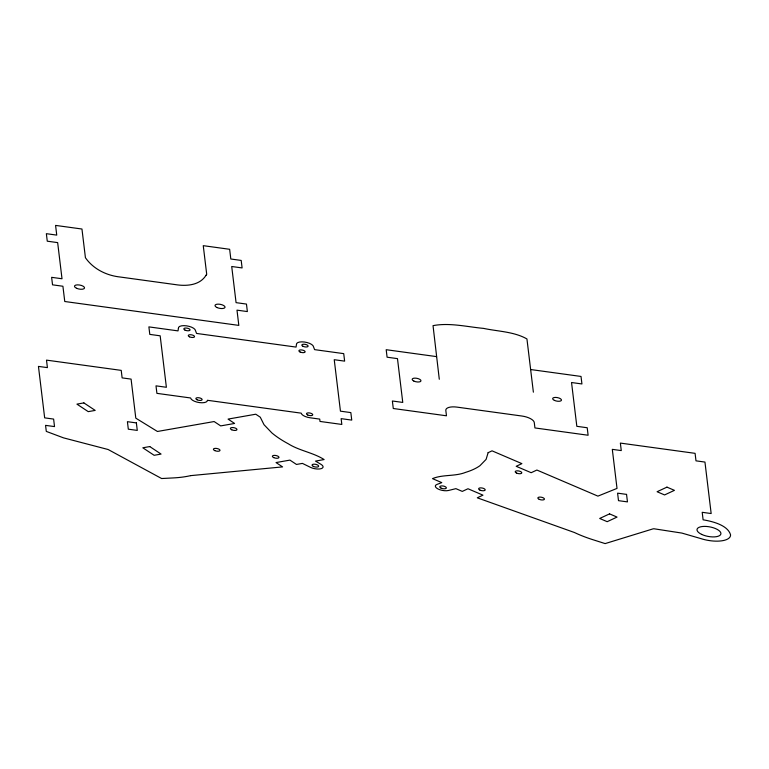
<?xml version="1.0" encoding="UTF-8"?>
<svg xmlns="http://www.w3.org/2000/svg" width="769" height="769" viewBox="0 0 769 769"><rect width="100%" height="100%" fill="white"/><g stroke="black" fill="none" stroke-linecap="round" stroke-linejoin="round"><path stroke-width="1.15" d="M190.606 475.636L282.569 466.898L276.023 462.563L289.942 460.112L296.478 464.447L302.419 463.399L310.484 467.341A7.863 3.134 10.7 0 0 321.038 468.696A7.863 3.134 10.7 0 0 320.99 464.341L315.511 461.092L324.143 459.564C313.127 452.528 299.42 450.807 288.202 443.742A92.636 36.941 10.7 0 1 271.89 432.928L264.007 424.69L260.278 417.202L255.769 414.212L228.047 419.095L234.603 423.45L220.693 425.901L214.128 421.547L157.434 431.476L135.796 418.153L131.086 379.107L122.127 377.887L121.223 370.379L46.505 360.123L47.409 367.62L38.45 366.4L44.66 417.855L53.619 419.086L54.522 426.593L45.563 425.363L46.294 431.399L63.567 437.878L108.121 449.509L161.625 478.529L173.467 477.914A74.872 29.856 10.7 0 0 190.606 475.636M436.561 356.614L386.192 349.703L387.095 357.201L397.477 358.633L402.764 402.427L392.373 400.995L393.286 408.502L446.472 415.798L445.818 410.425A11.948 4.768 10.7 0 1 456.978 407.118L521.93 416.029A11.948 4.768 10.7 0 1 534.282 422.566L534.926 427.939L588.112 435.244L587.208 427.747L576.827 426.314L571.54 382.52L581.931 383.952L581.018 376.445L530.648 369.533M439.291 379.261L433.034 325.643C449.567 322.471 466.937 326.844 483.576 328.392C497.908 331.449 514.134 331.622 526.938 338.946L533.378 392.18M488.123 452.672L486.104 459.372L479.971 465.678A92.636 36.941 10.7 0 1 465.764 472.31C455.075 476.626 442.857 474.29 432.486 478.626L441.791 482.615L436.927 484.441A7.863 3.134 10.7 0 0 437.946 488.93A7.863 3.134 10.7 0 0 448.519 490.478L455.892 488.651L462.284 491.401L467.985 488.748L482.97 495.159L477.27 497.812L574.462 532.523A74.872 29.856 10.7 0 0 592.755 539.655L605.136 543.596L652.996 528.88A5.671 2.259 10.7 0 1 653.977 528.774L681.892 533.08L700.626 538.521A21.917 8.738 10.7 0 0 730.54 534.724C727.599 524.65 710.844 521.103 703.106 519.806L702.203 512.308L711.162 513.538L704.952 462.073L695.993 460.842L695.089 453.345L620.362 443.088L621.265 450.586L612.307 449.356L617.017 488.402L597.917 496.13L536.887 470.042L531.168 472.704L516.182 466.293L521.901 463.63L492.045 450.836L488.123 452.672M178.418 328.228L178.023 330.891L148.888 326.883L149.792 334.39L160.173 335.813L166.383 387.278L156.001 385.846L156.905 393.353L190.625 397.977A8.526 3.403 10.7 0 0 199.44 402.591A8.526 3.403 10.7 0 0 207.409 400.284L301.227 413.164A8.526 3.403 10.7 0 0 310.042 417.769L319.721 419.095L320 421.441L341.83 424.44L341.128 418.644L351.741 420.095L350.837 412.597L340.446 411.165L334.236 359.709L344.627 361.132L343.724 353.634L314.579 349.635L313.521 346.781A8.661 3.451 10.7 0 0 304.562 342.042A8.661 3.451 10.7 0 0 296.459 344.435L296.065 347.088L196.537 333.429L195.48 330.574A8.661 3.451 10.7 0 0 186.521 325.835A8.661 3.451 10.7 0 0 178.418 328.228M206.054 275.235C199.815 285.482 186.3 286.337 175.611 284.636L120.099 277.013C106.526 275.533 93.347 269.073 85.426 257.721L81.956 229.018L55.579 225.404L56.743 235.112L46.361 233.68L47.265 241.187L57.656 242.61L62.01 278.753L51.629 277.33L52.532 284.828L62.914 286.251L64.759 301.506L238.823 325.393L236.987 310.147L247.368 311.57L246.464 304.072L236.073 302.65L231.719 266.507L242.1 267.929L241.197 260.431L230.815 258.999L229.643 249.291L203.256 245.667L206.717 274.37L206.054 275.235M609.557 513.875L599.685 518.469L607.183 521.68L617.046 517.085L609.557 513.875M666.954 487.133L657.082 491.727L664.579 494.938L674.442 490.343L666.954 487.133M83.879 402.908L76.919 404.129L88.243 411.636L95.202 410.406L83.879 402.908M149.763 446.568L142.813 447.798L154.136 455.296L161.086 454.075L149.763 446.568M136.373 422.912L127.414 421.681L128.317 429.179L137.276 430.409L136.373 422.912M626.552 494.39L617.594 493.16L618.497 500.657L627.456 501.888L626.552 494.39M554.382 400.37A4.479 1.788 10.7 0 0 561.447 400.284A4.479 1.788 10.7 0 0 555.391 397.41A4.479 1.788 10.7 0 0 554.382 400.37M413.876 381.078A4.479 1.788 10.7 0 0 420.941 381.001A4.479 1.788 10.7 0 0 414.885 378.127A4.479 1.788 10.7 0 0 413.876 381.078M441.06 488.113A3.355 1.336 10.7 0 0 446.347 488.055A3.355 1.336 10.7 0 0 441.81 485.902A3.355 1.336 10.7 0 0 441.06 488.113M701.616 534.378A12.15 4.845 10.7 0 0 720.822 534.195A12.15 4.845 10.7 0 0 704.433 526.39A12.15 4.845 10.7 0 0 701.616 534.378M539.204 499.321A3.355 1.336 10.7 0 0 544.433 499.196A3.355 1.336 10.7 0 0 539.8 497.082A3.355 1.336 10.7 0 0 539.204 499.321M479.971 490.113A3.355 1.336 10.7 0 0 485.191 489.988A3.355 1.336 10.7 0 0 480.567 487.873A3.355 1.336 10.7 0 0 479.971 490.113M516.557 473.07A3.355 1.336 10.7 0 0 521.786 472.945A3.355 1.336 10.7 0 0 517.153 470.83A3.355 1.336 10.7 0 0 516.557 473.07M189.501 336.822A3.182 1.269 10.7 0 0 194.528 336.764A3.182 1.269 10.7 0 0 190.222 334.717A3.182 1.269 10.7 0 0 189.501 336.822M300.102 352A3.182 1.269 10.7 0 0 305.13 351.942A3.182 1.269 10.7 0 0 300.823 349.905A3.182 1.269 10.7 0 0 300.102 352M197.095 399.793A3.182 1.269 10.7 0 0 202.122 399.736A3.182 1.269 10.7 0 0 197.816 397.688A3.182 1.269 10.7 0 0 197.095 399.793M307.696 414.972A3.182 1.269 10.7 0 0 312.723 414.914A3.182 1.269 10.7 0 0 308.417 412.876A3.182 1.269 10.7 0 0 307.696 414.972M185.031 330.122A3.182 1.269 10.7 0 0 190.058 330.064A3.182 1.269 10.7 0 0 185.752 328.027A3.182 1.269 10.7 0 0 185.031 330.122M303.073 346.329A3.182 1.269 10.7 0 0 308.1 346.271A3.182 1.269 10.7 0 0 303.793 344.224A3.182 1.269 10.7 0 0 303.073 346.329M231.748 429.794A3.355 1.336 10.7 0 0 236.967 429.65A3.355 1.336 10.7 0 0 232.334 427.545A3.355 1.336 10.7 0 0 231.748 429.794M273.754 457.622A3.355 1.336 10.7 0 0 278.974 457.488A3.355 1.336 10.7 0 0 274.331 455.373A3.355 1.336 10.7 0 0 273.754 457.622M214.782 450.605A3.355 1.336 10.7 0 0 220.001 450.461A3.355 1.336 10.7 0 0 215.358 448.356A3.355 1.336 10.7 0 0 214.782 450.605M313.339 466.389A3.355 1.336 10.7 0 0 318.626 466.331A3.355 1.336 10.7 0 0 314.088 464.178A3.355 1.336 10.7 0 0 313.339 466.389M217.098 307.571A5.114 2.038 10.7 0 0 225.038 307.34A5.114 2.038 10.7 0 0 217.944 304.139A5.114 2.038 10.7 0 0 217.098 307.571M76.583 288.288A5.114 2.038 10.7 0 0 84.532 288.058A5.114 2.038 10.7 0 0 77.429 284.857A5.114 2.038 10.7 0 0 76.583 288.288"/></g></svg>
